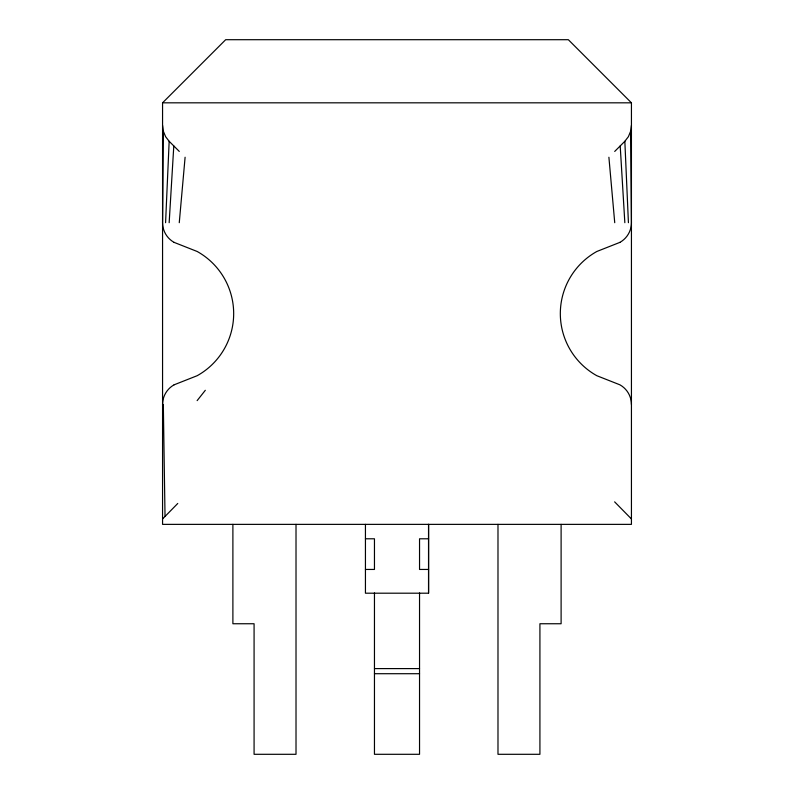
<?xml version="1.0" encoding="UTF-8"?>
<svg xmlns="http://www.w3.org/2000/svg" width="794" height="794" viewBox="0 0 794 794"><rect width="100%" height="100%" fill="white"/><g stroke="black" fill="none" stroke-linecap="round" stroke-linejoin="round"><path stroke-width="1.19" d="M428.562 593.197L428.562 524.368L428.562 593.197L365.439 593.197L365.439 524.368M162.562 125.363L163.316 131.159L162.562 222.697A22.54 22.54 0 0 0 174.124 242.388M165.579 222.697L169.162 141.302L165.599 136.667L163.316 131.159M169.162 222.697L173.797 145.937M179.265 222.697L185.101 157.242M619.876 242.388A22.54 22.54 0 0 0 631.438 222.697L630.684 131.159L631.438 125.363M630.684 131.159L628.401 136.667L624.838 141.302L614.705 151.436M162.562 518.958L177.757 503.465M197.13 400.633L205.318 390.291M162.562 102.823L225.675 39.7L568.335 39.7L631.438 102.823L631.438 524.368L162.562 524.368L162.562 102.823L631.438 102.823M174.124 384.802L197.19 375.701A71.103 71.103 0 0 0 197.19 251.49L174.124 242.388M619.876 242.388L596.81 251.49A71.103 71.103 0 0 0 596.81 375.701L619.876 384.802A22.54 22.54 0 0 1 631.438 404.493M365.439 538.789L374.46 538.789L374.46 569.447L365.439 569.447M428.562 538.789L419.54 538.789L419.54 569.447L428.562 569.447M374.46 668.598L419.54 668.598M374.46 673.709L419.54 673.709M614.625 501.858L631.438 518.958M169.162 141.302L179.295 151.436M608.899 157.242L614.735 222.697M620.203 145.937L624.838 222.697M624.838 141.302L628.421 222.697M163.326 404.493L165.023 516.199M561.11 524.368L561.11 623.747L539.92 623.747L539.92 754.3L497.987 754.3L497.987 524.368M419.54 592.929L419.54 754.3L374.46 754.3L374.46 592.929M296.013 524.368L296.013 754.3L254.08 754.3L254.08 623.747L232.89 623.747L232.89 524.368M162.562 404.493A22.54 22.54 0 0 1 174.124 384.802"/></g></svg>
